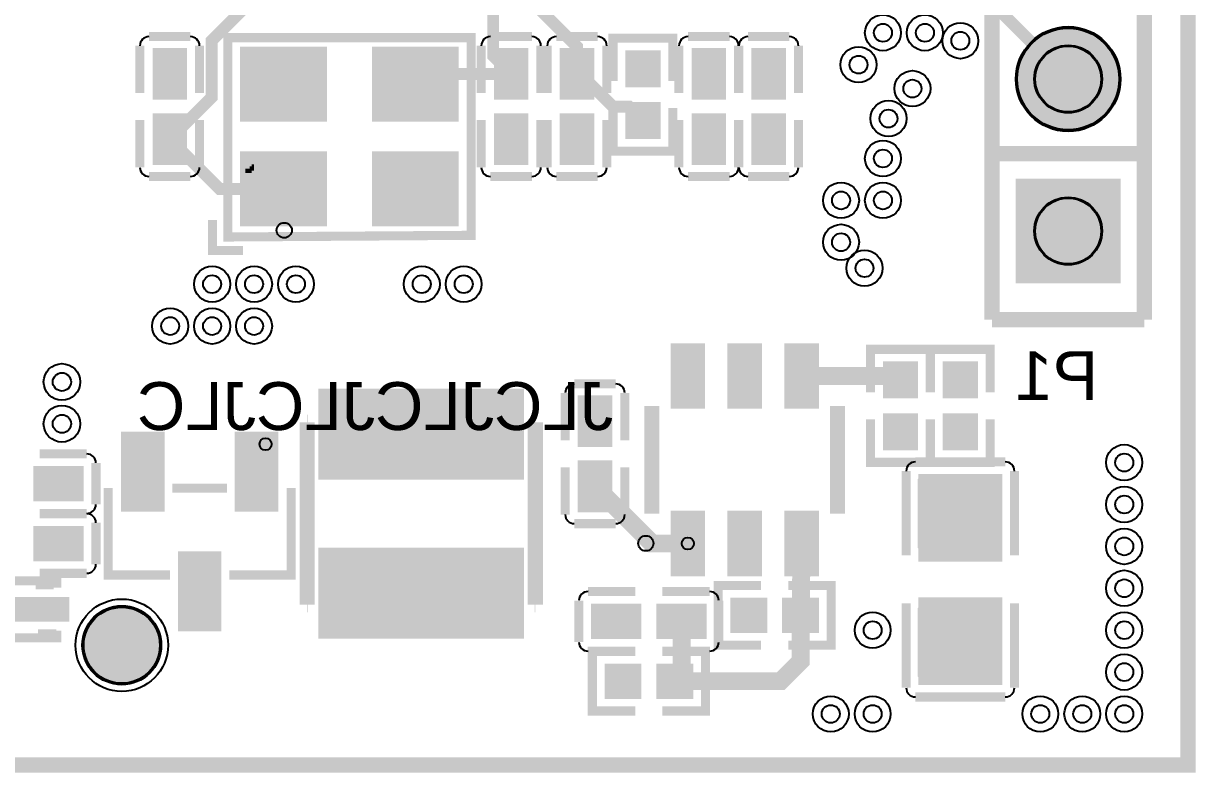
# Model space of a CAD drawing. Header units: millimetres. Extents: x -0.1 to 40.1, y -29.1 to 1.1.
# Drawn here: x 20.56 to 40.13, y -28.13 to -15.61 of the extents above; entities that cross this region are included whole.
import ezdxf

# ---------------------------------------------------------------- set-up
doc = ezdxf.new("R2010")
doc.units = ezdxf.units.MM
for name, color, linetype, true_color in [('BoardOutLine', 7, 'Continuous', 0xff00ff), ('BottomSilkLayer', 7, 'Continuous', 0x66cc33), ('BottomSolderMaskLayer', 7, 'Continuous', 0xaa00ff), ('Document', 7, 'Continuous', 0xffffff), ('Hole', 7, 'Continuous', 0x222222), ('Multi-Layer', 7, 'Continuous', 0xc0c0c0), ('TopLayer', 7, 'Continuous', 0xff0000), ('TopPasteMaskLayer', 7, 'Continuous', 0x808080), ('TopSilkLayer', 7, 'Continuous', 0xffcc00), ('TopSolderMaskLayer', 7, 'Continuous', 0x800080)]:
    doc.layers.add(name, color=color, linetype=linetype, true_color=true_color)
doc.styles.get("Standard").update_dxf_attribs({"font": 'arial.ttf'})

msp = doc.modelspace()

# ---------------------------------------------------------------- hatches: boundary and pattern name
at = {"layer": 'BottomSolderMaskLayer'}
for points in [[(37.125, -16.54, 1), (38.875, -16.54, 1)], [(38.875, -19.955), (38.875, -18.205), (37.125, -18.205), (37.125, -19.955)]]:
    msp.add_hatch(color=256, dxfattribs=at).paths.add_polyline_path(points)
at = {"layer": 'Document'}
for points in [[(24.334, -18), (24.37, -18), (24.37, -18.108), (24.334, -18.108)], [(24.37, -17.964), (24.406, -17.964), (24.406, -18.072), (24.37, -18.072)], [(24.406, -17.964), (24.442, -17.964), (24.442, -18.504), (24.406, -18.504)], [(24.442, -17.928), (24.478, -17.928), (24.478, -18.504), (24.442, -18.504)], [(24.478, -17.928), (24.514, -17.928), (24.514, -18.504), (24.478, -18.504)], [(24.514, -17.928), (24.55, -17.928), (24.55, -18.504), (24.514, -18.504)], [(24.262, -18.036), (24.298, -18.036), (24.298, -18.108), (24.262, -18.108)], [(24.298, -18.036), (24.334, -18.036), (24.334, -18.108), (24.298, -18.108)], [(21.087, -25.455), (21.087, -25.359), (20.703, -25.359), (20.703, -25.455)]]:
    msp.add_hatch(color=256, dxfattribs=at).paths.add_polyline_path(points)
at = {"layer": 'Multi-Layer'}
for points in [[(37.15, -16.54, 1), (38.85, -16.54, 1)], [(38.85, -19.93), (38.85, -18.23), (37.15, -18.23), (37.15, -19.93)]]:
    msp.add_hatch(color=256, dxfattribs=at).paths.add_polyline_path(points)
at = {"layer": 'TopLayer'}
for points in [[(24.2, -16.025), (25.6, -16.025), (25.6, -17.225), (24.2, -17.225)], [(26.4, -16.025), (27.8, -16.025), (27.8, -17.225), (26.4, -17.225)], [(22.73, -16.85), (23.27, -16.85), (23.27, -16.06), (22.73, -16.06)], [(28.97, -16.85), (28.43, -16.85), (28.43, -16.06), (28.97, -16.06)], [(30.07, -16.85), (29.53, -16.85), (29.53, -16.06), (30.07, -16.06)], [(31.17, -16.65), (30.63, -16.65), (30.63, -16.084), (31.17, -16.084)], [(32.27, -16.85), (31.73, -16.85), (31.73, -16.06), (32.27, -16.06)], [(33.27, -16.85), (32.73, -16.85), (32.73, -16.06), (33.27, -16.06)], [(31.17, -16.95), (30.63, -16.95), (30.63, -17.516), (31.17, -17.516)], [(22.73, -17.15), (23.27, -17.15), (23.27, -17.94), (22.73, -17.94)], [(28.97, -17.15), (28.43, -17.15), (28.43, -17.94), (28.97, -17.94)], [(30.07, -17.15), (29.53, -17.15), (29.53, -17.94), (30.07, -17.94)], [(32.27, -17.15), (31.73, -17.15), (31.73, -17.94), (32.27, -17.94)], [(33.27, -17.15), (32.73, -17.15), (32.73, -17.94), (33.27, -17.94)], [(24.2, -17.775), (25.6, -17.775), (25.6, -18.975), (24.2, -18.975)], [(26.4, -17.775), (27.8, -17.775), (27.8, -18.975), (26.4, -18.975)], [(31.925, -21), (31.925, -22), (31.375, -22), (31.375, -21)], [(32.875, -21), (32.875, -22), (32.325, -22), (32.325, -21)], [(33.825, -21), (33.825, -22), (33.275, -22), (33.275, -21)], [(35.47, -21.85), (34.93, -21.85), (34.93, -21.284), (35.47, -21.284)], [(35.93, -21.85), (36.47, -21.85), (36.47, -21.284), (35.93, -21.284)], [(25.54, -23.222), (25.54, -21.722), (28.86, -21.722), (28.86, -23.222)], [(30.37, -22.65), (29.83, -22.65), (29.83, -21.86), (30.37, -21.86)], [(35.47, -22.15), (34.93, -22.15), (34.93, -22.716), (35.47, -22.716)], [(35.93, -22.15), (36.47, -22.15), (36.47, -22.716), (35.93, -22.716)], [(22.2, -23.725), (22.2, -22.475), (22.9, -22.475), (22.9, -23.725)], [(24.1, -23.725), (24.1, -22.475), (24.8, -22.475), (24.8, -23.725)], [(20.75, -23.57), (20.75, -23.03), (21.54, -23.03), (21.54, -23.57)], [(30.37, -22.95), (29.83, -22.95), (29.83, -23.74), (30.37, -23.74)], [(36.875, -24.575), (35.525, -24.575), (35.525, -23.165), (36.875, -23.165)], [(31.925, -23.8), (31.925, -24.8), (31.375, -24.8), (31.375, -23.8)], [(32.875, -23.8), (32.875, -24.8), (32.325, -24.8), (32.325, -23.8)], [(33.825, -23.8), (33.825, -24.8), (33.275, -24.8), (33.275, -23.8)], [(20.75, -24.03), (20.75, -24.57), (21.54, -24.57), (21.54, -24.03)], [(25.54, -25.878), (25.54, -24.378), (28.86, -24.378), (28.86, -25.878)], [(23.15, -25.725), (23.15, -24.475), (23.85, -24.475), (23.85, -25.725)], [(20.37, -25.22), (20.37, -25.58), (21.3, -25.58), (21.3, -25.22)], [(32.95, -25.77), (32.95, -25.23), (32.384, -25.23), (32.384, -25.77)], [(33.25, -25.77), (33.25, -25.23), (33.816, -25.23), (33.816, -25.77)], [(36.875, -25.225), (35.525, -25.225), (35.525, -26.635), (36.875, -26.635)], [(21.565, -26, 1), (22.835, -26, 1)], [(30.85, -25.33), (30.85, -25.87), (30.06, -25.87), (30.06, -25.33)], [(31.15, -25.33), (31.15, -25.87), (31.94, -25.87), (31.94, -25.33)], [(30.85, -26.33), (30.85, -26.87), (30.284, -26.87), (30.284, -26.33)], [(31.15, -26.33), (31.15, -26.87), (31.716, -26.87), (31.716, -26.33)]]:
    msp.add_hatch(color=256, dxfattribs=at).paths.add_polyline_path(points)
at = {"layer": 'TopPasteMaskLayer'}
for points in [[(24.2, -16.025), (25.6, -16.025), (25.6, -17.225), (24.2, -17.225)], [(26.4, -16.025), (27.8, -16.025), (27.8, -17.225), (26.4, -17.225)], [(23.225, -16.82), (22.775, -16.82), (22.725, -16.75), (22.725, -16.27), (22.775, -16.22), (23.225, -16.22), (23.275, -16.27), (23.275, -16.75)], [(28.475, -16.22), (28.925, -16.22), (28.975, -16.27), (28.975, -16.75), (28.925, -16.82), (28.475, -16.82), (28.425, -16.75), (28.425, -16.27)], [(29.575, -16.17), (30.025, -16.17), (30.075, -16.22), (30.075, -16.75), (30.025, -16.8), (29.575, -16.8), (29.525, -16.75), (29.525, -16.22)], [(31.13, -16.665), (30.67, -16.665), (30.63, -16.625), (30.63, -16.124), (30.67, -16.084), (31.13, -16.084), (31.17, -16.124), (31.17, -16.625)], [(31.775, -16.22), (32.225, -16.22), (32.275, -16.27), (32.275, -16.75), (32.225, -16.82), (31.775, -16.82), (31.725, -16.75), (31.725, -16.27)], [(32.775, -16.17), (33.225, -16.17), (33.275, -16.22), (33.275, -16.75), (33.225, -16.8), (32.775, -16.8), (32.725, -16.75), (32.725, -16.22)], [(31.13, -16.935), (30.67, -16.935), (30.63, -16.975), (30.63, -17.476), (30.67, -17.516), (31.13, -17.516), (31.17, -17.476), (31.17, -16.975)], [(23.225, -17.78), (22.775, -17.78), (22.725, -17.73), (22.725, -17.25), (22.775, -17.18), (23.225, -17.18), (23.275, -17.25), (23.275, -17.73)], [(28.475, -17.18), (28.925, -17.18), (28.975, -17.25), (28.975, -17.73), (28.925, -17.78), (28.475, -17.78), (28.425, -17.73), (28.425, -17.25)], [(29.575, -17.2), (30.025, -17.2), (30.075, -17.25), (30.075, -17.78), (30.025, -17.83), (29.575, -17.83), (29.525, -17.78), (29.525, -17.25)], [(31.775, -17.18), (32.225, -17.18), (32.275, -17.25), (32.275, -17.73), (32.225, -17.78), (31.775, -17.78), (31.725, -17.73), (31.725, -17.25)], [(32.775, -17.2), (33.225, -17.2), (33.275, -17.25), (33.275, -17.78), (33.225, -17.83), (32.775, -17.83), (32.725, -17.78), (32.725, -17.25)], [(24.2, -17.775), (25.6, -17.775), (25.6, -18.975), (24.2, -18.975)], [(26.4, -17.775), (27.8, -17.775), (27.8, -18.975), (26.4, -18.975)], [(31.925, -21), (31.925, -22), (31.375, -22), (31.375, -21)], [(32.875, -21), (32.875, -22), (32.325, -22), (32.325, -21)], [(33.825, -21), (33.825, -22), (33.275, -22), (33.275, -21)], [(35.43, -21.865), (34.97, -21.865), (34.93, -21.825), (34.93, -21.324), (34.97, -21.284), (35.43, -21.284), (35.47, -21.324), (35.47, -21.825)], [(35.97, -21.865), (36.43, -21.865), (36.47, -21.825), (36.47, -21.324), (36.43, -21.284), (35.97, -21.284), (35.93, -21.324), (35.93, -21.825)], [(25.54, -23.222), (25.54, -21.722), (28.86, -21.722), (28.86, -23.222)], [(29.875, -21.97), (30.325, -21.97), (30.375, -22.02), (30.375, -22.55), (30.325, -22.6), (29.875, -22.6), (29.825, -22.55), (29.825, -22.02)], [(35.43, -22.135), (34.97, -22.135), (34.93, -22.175), (34.93, -22.676), (34.97, -22.716), (35.43, -22.716), (35.47, -22.676), (35.47, -22.175)], [(35.97, -22.135), (36.43, -22.135), (36.47, -22.175), (36.47, -22.676), (36.43, -22.716), (35.97, -22.716), (35.93, -22.676), (35.93, -22.175)], [(22.2, -23.725), (22.2, -22.475), (22.9, -22.475), (22.9, -23.725)], [(24.1, -23.725), (24.1, -22.475), (24.8, -22.475), (24.8, -23.725)], [(21.38, -23.075), (21.38, -23.525), (21.33, -23.575), (20.85, -23.575), (20.78, -23.525), (20.78, -23.075), (20.85, -23.025), (21.33, -23.025)], [(29.875, -23), (30.325, -23), (30.375, -23.05), (30.375, -23.58), (30.325, -23.63), (29.875, -23.63), (29.825, -23.58), (29.825, -23.05)], [(36.82, -24.425), (36.4, -24.425), (36.4, -23.98), (35.95, -23.98), (35.95, -24.42), (35.54, -24.425), (35.49, -24.375), (35.49, -23.225), (35.54, -23.175), (36.82, -23.175), (36.87, -23.225), (36.87, -24.375)], [(31.925, -23.8), (31.925, -24.8), (31.375, -24.8), (31.375, -23.8)], [(32.875, -23.8), (32.875, -24.8), (32.325, -24.8), (32.325, -23.8)], [(33.825, -23.8), (33.825, -24.8), (33.275, -24.8), (33.275, -23.8)], [(20.78, -24.525), (20.78, -24.075), (20.85, -24.025), (21.33, -24.025), (21.38, -24.075), (21.38, -24.525), (21.33, -24.575), (20.85, -24.575)], [(25.54, -25.878), (25.54, -24.378), (28.86, -24.378), (28.86, -25.878)], [(23.15, -25.725), (23.15, -24.475), (23.85, -24.475), (23.85, -25.725)], [(20.37, -25.22), (20.37, -25.58), (21.3, -25.58), (21.3, -25.22)], [(32.965, -25.73), (32.965, -25.27), (32.925, -25.23), (32.424, -25.23), (32.384, -25.27), (32.384, -25.73), (32.424, -25.77), (32.925, -25.77)], [(33.235, -25.73), (33.235, -25.27), (33.275, -25.23), (33.776, -25.23), (33.816, -25.27), (33.816, -25.73), (33.776, -25.77), (33.275, -25.77)], [(21.565, -26, 1), (22.835, -26, 1)], [(30.22, -25.825), (30.22, -25.375), (30.27, -25.325), (30.75, -25.325), (30.82, -25.375), (30.82, -25.825), (30.75, -25.875), (30.27, -25.875)], [(31.18, -25.825), (31.18, -25.375), (31.25, -25.325), (31.73, -25.325), (31.78, -25.375), (31.78, -25.825), (31.73, -25.875), (31.25, -25.875)], [(36.82, -26.575), (35.54, -26.575), (35.49, -26.525), (35.49, -25.375), (35.54, -25.325), (35.95, -25.32), (35.95, -25.77), (36.4, -25.77), (36.4, -25.33), (36.82, -25.325), (36.87, -25.375), (36.87, -26.525)], [(30.865, -26.37), (30.865, -26.83), (30.825, -26.87), (30.324, -26.87), (30.284, -26.83), (30.284, -26.37), (30.324, -26.33), (30.825, -26.33)], [(31.135, -26.37), (31.135, -26.83), (31.175, -26.87), (31.676, -26.87), (31.716, -26.83), (31.716, -26.37), (31.676, -26.33), (31.175, -26.33)]]:
    msp.add_hatch(color=256, dxfattribs=at).paths.add_polyline_path(points)
at = {"layer": 'TopSilkLayer'}
for points in [[(20.76, -24.848), (20.76, -25.068), (21.064, -25.068), (21.064, -24.848)], [(20.8, -25.952), (20.8, -25.732), (21.105, -25.732), (21.105, -25.952)]]:
    msp.add_hatch(color=256, dxfattribs=at).paths.add_polyline_path(points)
at = {"layer": 'TopSolderMaskLayer'}
for points in [[(37.125, -16.54, 1), (38.875, -16.54, 1)], [(22.713, -16.887), (23.287, -16.887), (23.287, -16.023), (22.713, -16.023)], [(24.175, -16), (25.625, -16), (25.625, -17.25), (24.175, -17.25)], [(26.375, -15.999), (27.825, -15.999), (27.825, -17.25), (26.375, -17.25)], [(28.987, -16.887), (28.413, -16.887), (28.413, -16.023), (28.987, -16.023)], [(30.087, -16.887), (29.513, -16.887), (29.513, -16.023), (30.087, -16.023)], [(32.287, -16.887), (31.713, -16.887), (31.713, -16.023), (32.287, -16.023)], [(33.287, -16.887), (32.713, -16.887), (32.713, -16.023), (33.287, -16.023)], [(31.194, -16.677), (30.606, -16.677), (30.606, -16.058), (31.194, -16.058)], [(31.194, -16.923), (30.606, -16.923), (30.606, -17.542), (31.194, -17.542)], [(22.713, -17.113), (23.287, -17.113), (23.287, -17.977), (22.713, -17.977)], [(28.987, -17.113), (28.413, -17.113), (28.413, -17.977), (28.987, -17.977)], [(30.087, -17.113), (29.513, -17.113), (29.513, -17.977), (30.087, -17.977)], [(32.287, -17.113), (31.713, -17.113), (31.713, -17.977), (32.287, -17.977)], [(33.287, -17.113), (32.713, -17.113), (32.713, -17.977), (33.287, -17.977)], [(24.175, -17.75), (25.625, -17.75), (25.625, -19), (24.175, -19)], [(26.375, -17.75), (27.825, -17.75), (27.825, -19), (26.375, -19)], [(38.875, -19.955), (38.875, -18.205), (37.125, -18.205), (37.125, -19.955)], [(31.939, -20.954), (31.939, -22.046), (31.361, -22.046), (31.361, -20.954)], [(32.889, -20.954), (32.889, -22.046), (32.311, -22.046), (32.311, -20.954)], [(33.839, -20.954), (33.839, -22.046), (33.261, -22.046), (33.261, -20.954)], [(35.494, -21.877), (34.906, -21.877), (34.906, -21.258), (35.494, -21.258)], [(35.906, -21.877), (36.494, -21.877), (36.494, -21.258), (35.906, -21.258)], [(25.484, -23.234), (25.484, -21.711), (28.916, -21.711), (28.916, -23.234)], [(30.387, -22.687), (29.813, -22.687), (29.813, -21.823), (30.387, -21.823)], [(35.494, -22.123), (34.906, -22.123), (34.906, -22.742), (35.494, -22.742)], [(35.906, -22.123), (36.494, -22.123), (36.494, -22.742), (35.906, -22.742)], [(22.186, -23.77), (22.186, -22.43), (22.914, -22.43), (22.914, -23.77)], [(24.086, -23.77), (24.086, -22.43), (24.814, -22.43), (24.814, -23.77)], [(20.725, -23.595), (20.725, -23.005), (21.566, -23.005), (21.566, -23.595)], [(30.387, -22.913), (29.813, -22.913), (29.813, -23.777), (30.387, -23.777)], [(36.899, -24.602), (35.501, -24.602), (35.501, -23.138), (36.899, -23.138)], [(31.939, -23.754), (31.939, -24.846), (31.361, -24.846), (31.361, -23.754)], [(32.889, -23.754), (32.889, -24.846), (32.311, -24.846), (32.311, -23.754)], [(33.839, -23.754), (33.839, -24.846), (33.261, -24.846), (33.261, -23.754)], [(20.725, -24.005), (20.725, -24.595), (21.566, -24.595), (21.566, -24.005)], [(23.136, -25.77), (23.136, -24.43), (23.864, -24.43), (23.864, -25.77)], [(25.484, -25.889), (25.484, -24.367), (28.916, -24.367), (28.916, -25.889)], [(20.345, -25.195), (20.345, -25.605), (21.325, -25.605), (21.325, -25.195)], [(32.975, -25.795), (32.975, -25.205), (32.359, -25.205), (32.359, -25.795)], [(33.225, -25.795), (33.225, -25.205), (33.841, -25.205), (33.841, -25.795)], [(36.899, -25.198), (35.501, -25.198), (35.501, -26.662), (36.899, -26.662)], [(21.54, -26, 1), (22.861, -26, 1)], [(30.875, -25.305), (30.875, -25.895), (30.035, -25.895), (30.035, -25.305)], [(31.125, -25.305), (31.125, -25.895), (31.966, -25.895), (31.966, -25.305)], [(30.875, -26.305), (30.875, -26.895), (30.259, -26.895), (30.259, -26.305)], [(31.125, -26.305), (31.125, -26.895), (31.741, -26.895), (31.741, -26.305)]]:
    msp.add_hatch(color=256, dxfattribs=at).paths.add_polyline_path(points)

# ---------------------------------------------------------------- linework, layer by layer
at = {"layer": 'BoardOutLine', "const_width": 0.254}
msp.add_lwpolyline([(40, 0), (40, -28), (0, -28), (0, 0), (40, 0)], close=True, dxfattribs=at)
at = {"layer": 'BottomSilkLayer', "const_width": 0.254}
for points in [[(36.73, -20.56), (36.73, -7.44)], [(39.27, -20.56), (39.27, -7.44)], [(39.27, -17.786), (36.73, -17.786)], [(39.27, -20.56), (36.73, -20.56)]]:
    msp.add_lwpolyline(points, dxfattribs=at)
at = {"layer": 'BottomSolderMaskLayer'}
for centre, radius in [((38, -16.54), 0.875), ((38, -16.54), 0.566), ((38, -19.08), 0.566)]:
    msp.add_circle(centre, radius, dxfattribs=at)
at = {"layer": 'Document'}
for centre, radius in [((24.912, -19.067), 0.127), ((24.6, -22.64), 0.1), ((31.65, -24.3), 0.1)]:
    msp.add_circle(centre, radius, dxfattribs=at)
at = {"layer": 'Hole'}
for centre, radius in [((34.908, -15.767), 0.15), ((35.608, -15.767), 0.15), ((36.2, -15.9), 0.15), ((34.5, -16.3), 0.15), ((35.4, -16.7), 0.15), ((35, -17.2), 0.15), ((34.908, -17.867), 0.15), ((34.208, -18.567), 0.15), ((34.908, -18.567), 0.15), ((34.208, -19.267), 0.15), ((34.6, -19.7), 0.15), ((23.708, -19.967), 0.15), ((24.408, -19.967), 0.15), ((25.108, -19.967), 0.15), ((27.208, -19.967), 0.15), ((27.908, -19.967), 0.15), ((23.008, -20.667), 0.15), ((23.708, -20.667), 0.15), ((24.408, -20.667), 0.15), ((21.2, -21.6), 0.152), ((21.2, -22.3), 0.152), ((38.936, -22.948), 0.15), ((38.936, -23.648), 0.15), ((38.936, -24.348), 0.15), ((38.936, -25.048), 0.15), ((34.736, -25.748), 0.15), ((38.936, -25.748), 0.15), ((38.936, -26.448), 0.15), ((34.036, -27.148), 0.15), ((34.736, -27.148), 0.15), ((37.535, -27.148), 0.15), ((38.236, -27.148), 0.15), ((38.936, -27.148), 0.15)]:
    msp.add_circle(centre, radius, dxfattribs=at)
at = {"layer": 'Multi-Layer'}
for centre, radius in [((34.908, -15.767), 0.3), ((35.608, -15.767), 0.3), ((36.2, -15.9), 0.3), ((38, -16.54), 0.85), ((34.5, -16.3), 0.3), ((38, -16.54), 0.55), ((35.4, -16.7), 0.3), ((35, -17.2), 0.3), ((34.908, -17.867), 0.3), ((34.208, -18.567), 0.3), ((34.908, -18.567), 0.3), ((38, -19.08), 0.55), ((34.208, -19.267), 0.3), ((34.6, -19.7), 0.3), ((23.708, -19.967), 0.3), ((24.408, -19.967), 0.3), ((25.108, -19.967), 0.3), ((27.208, -19.967), 0.3), ((27.908, -19.967), 0.3), ((23.008, -20.667), 0.3), ((23.708, -20.667), 0.3), ((24.408, -20.667), 0.3), ((21.2, -21.6), 0.305), ((21.2, -22.3), 0.305), ((38.936, -22.948), 0.3), ((38.936, -23.648), 0.3), ((38.936, -24.348), 0.3), ((38.936, -25.048), 0.3), ((34.736, -25.748), 0.3), ((38.936, -25.748), 0.3), ((38.936, -26.448), 0.3), ((34.036, -27.148), 0.3), ((34.736, -27.148), 0.3), ((37.535, -27.148), 0.3), ((38.236, -27.148), 0.3), ((38.936, -27.148), 0.3)]:
    msp.add_circle(centre, radius, dxfattribs=at)
at = {"layer": 'TopLayer'}
for points, const_width in [([(35.5, -12), (35.5, -14.04), (38, -16.54)], 0.2), ([(23, -17.546), (23.701, -16.845), (23.701, -15.9), (24.501, -15.1), (27.6, -15.1), (27.999, -14.701), (27.999, -14.058)], 0.2), ([(28.7, -16.455), (28.4, -16.155), (28.4, -14.057)], 0.2), ([(29.1, -15.3), (29.8, -16), (29.8, -16.455)], 0.2), ([(27.1, -16.625), (27.27, -16.455), (28.7, -16.455)], 0.2), ([(30.9, -17.233), (30.667, -17), (30.4, -17), (29.855, -16.455), (29.8, -16.455)], 0.2), ([(23, -17.545), (23.83, -18.375), (24.9, -18.375)], 0.2), ([(33.55, -21.5), (35.133, -21.5), (35.2, -21.567)], 0.3), ([(30.1, -23.345), (31.055, -24.3), (31.65, -24.3)], 0.3), ([(33.533, -25.501), (33.551, -24.299)], 0.3), ([(31.433, -26.6), (33.2, -26.6), (33.533, -26.267), (33.533, -25.5)], 0.3), ([(31.545, -25.6), (31.545, -26.488), (31.433, -26.6)], 0.3)]:
    msp.add_lwpolyline(points, dxfattribs=dict(at, const_width=const_width))
msp.add_circle((22.2, -26), 0.635, dxfattribs=at)
at = {"layer": 'TopPasteMaskLayer'}
msp.add_circle((22.2, -26), 0.635, dxfattribs=at)
at = {"layer": 'TopSilkLayer'}
for points, const_width in [([(22.654, -15.831), (23.346, -15.831)], 0.152), ([(29.046, -15.831), (28.354, -15.831)], 0.152), ([(30.146, -15.831), (29.454, -15.831)], 0.152), ([(31.399, -16.574), (31.399, -15.856), (30.401, -15.856), (30.401, -16.574)], 0.152), ([(32.346, -15.831), (31.654, -15.831)], 0.152), ([(33.346, -15.831), (32.654, -15.831)], 0.152), ([(22.501, -16.774), (22.501, -15.984)], 0.152), ([(23.499, -15.984), (23.499, -16.774)], 0.152), ([(28.201, -15.984), (28.201, -16.774)], 0.152), ([(29.199, -16.774), (29.199, -15.984)], 0.152), ([(29.301, -15.984), (29.301, -16.774)], 0.152), ([(30.299, -16.774), (30.299, -15.984)], 0.152), ([(31.501, -15.984), (31.501, -16.774)], 0.152), ([(32.499, -16.774), (32.499, -15.984)], 0.152), ([(32.501, -15.984), (32.501, -16.774)], 0.152), ([(33.499, -16.774), (33.499, -15.984)], 0.152), ([(31.399, -17.026), (31.399, -17.744), (30.401, -17.744), (30.401, -17.026)], 0.152), ([(22.501, -17.226), (22.501, -18.016)], 0.152), ([(23.499, -18.016), (23.499, -17.226)], 0.152), ([(28.201, -18.016), (28.201, -17.226)], 0.152), ([(29.199, -17.226), (29.199, -18.016)], 0.152), ([(29.301, -18.016), (29.301, -17.226)], 0.152), ([(30.299, -17.226), (30.299, -18.016)], 0.152), ([(31.501, -18.016), (31.501, -17.226)], 0.152), ([(32.499, -17.226), (32.499, -18.016)], 0.152), ([(32.501, -18.016), (32.501, -17.226)], 0.152), ([(33.499, -17.226), (33.499, -18.016)], 0.152), ([(22.654, -18.169), (23.346, -18.169)], 0.152), ([(29.046, -18.169), (28.354, -18.169)], 0.152), ([(30.146, -18.169), (29.454, -18.169)], 0.152), ([(32.346, -18.169), (31.654, -18.169)], 0.152), ([(33.346, -18.169), (32.654, -18.169)], 0.152), ([(23.714, -18.897), (23.714, -19.405), (24.222, -19.405)], 0.152), ([(35.699, -21.774), (35.699, -21.056), (34.701, -21.056), (34.701, -21.774)], 0.152), ([(35.701, -21.774), (35.701, -21.056), (36.699, -21.056), (36.699, -21.774)], 0.152), ([(29.601, -21.784), (29.601, -22.574)], 0.152), ([(30.446, -21.631), (29.754, -21.631)], 0.152), ([(30.599, -22.574), (30.599, -21.784)], 0.152), ([(31.05, -22), (31.05, -23.8)], 0.254), ([(34.15, -22), (34.15, -23.8)], 0.254), ([(25.295, -25.324), (25.295, -22.276)], 0.254), ([(25.295, -22.276), (25.309, -22.276)], 0.254), ([(29.091, -22.276), (29.105, -22.276)], 0.254), ([(29.105, -25.324), (29.105, -22.276)], 0.254), ([(35.699, -22.226), (35.699, -22.944), (34.701, -22.944), (34.701, -22.226)], 0.152), ([(35.701, -22.226), (35.701, -22.944), (36.699, -22.944), (36.699, -22.226)], 0.152), ([(21.616, -22.801), (20.826, -22.801)], 0.152), ([(21.769, -23.646), (21.769, -22.954)], 0.152), ([(36.951, -22.936), (35.449, -22.936)], 0.152), ([(29.601, -23.816), (29.601, -23.026)], 0.152), ([(30.599, -23.026), (30.599, -23.816)], 0.152), ([(35.296, -23.089), (35.296, -24.499)], 0.152), ([(37.104, -24.499), (37.104, -23.089)], 0.152), ([(21.974, -23.374), (21.974, -24.826), (23.005, -24.826)], 0.152), ([(23.045, -23.374), (23.955, -23.374)], 0.152), ([(25.026, -23.374), (25.026, -24.826), (23.995, -24.826)], 0.152), ([(20.826, -23.799), (21.616, -23.799)], 0.152), ([(20.826, -23.801), (21.616, -23.801)], 0.152), ([(21.769, -23.954), (21.769, -24.646)], 0.152), ([(30.446, -23.969), (29.754, -23.969)], 0.152), ([(20.876, -24.924), (19.524, -24.924)], 0.152), ([(21.616, -24.799), (20.826, -24.799)], 0.152), ([(21.114, -25.037), (21.114, -24.924), (20.876, -24.924)], 0.152), ([(30.774, -25.101), (29.984, -25.101)], 0.152), ([(31.226, -25.101), (32.016, -25.101)], 0.152), ([(32.874, -25.999), (32.156, -25.999), (32.156, -25.001), (32.874, -25.001)], 0.152), ([(33.326, -25.999), (34.044, -25.999), (34.044, -25.001), (33.326, -25.001)], 0.152), ([(25.309, -25.324), (25.295, -25.324)], 0.254), ([(29.105, -25.324), (29.091, -25.324)], 0.254), ([(29.831, -25.254), (29.831, -25.946)], 0.152), ([(32.169, -25.254), (32.169, -25.946)], 0.152), ([(35.296, -26.711), (35.296, -25.301)], 0.152), ([(37.104, -25.301), (37.104, -26.711)], 0.152), ([(20.876, -25.876), (19.524, -25.876)], 0.152), ([(20.876, -25.876), (21.114, -25.876), (21.114, -25.756)], 0.152), ([(29.984, -26.099), (30.774, -26.099)], 0.152), ([(30.774, -26.101), (30.056, -26.101), (30.056, -27.099), (30.774, -27.099)], 0.152), ([(32.016, -26.099), (31.226, -26.099)], 0.152), ([(31.226, -26.101), (31.944, -26.101), (31.944, -27.099), (31.226, -27.099)], 0.152), ([(36.951, -26.864), (35.449, -26.864)], 0.152)]:
    msp.add_lwpolyline(points, dxfattribs=dict(at, const_width=const_width))
at = {"layer": 'TopSilkLayer', "const_width": 0.152}
msp.add_lwpolyline([(23.971, -19.179), (23.971, -15.849), (28.032, -15.849), (28.032, -17.5), (28.032, -19.151), (28.032, -19.151), (23.971, -19.179)], close=True, dxfattribs=at)
at = {"layer": 'TopSilkLayer'}
for centre, radius in [((30.949, -24.297), 0.127), ((22.2, -26), 0.772)]:
    msp.add_circle(centre, radius, dxfattribs=at)
for centre, start, end in [((22.654, -15.984), 90, 180), ((23.346, -15.984), 0, 90), ((28.354, -15.984), 90, 180), ((29.046, -15.984), 0, 90), ((29.454, -15.984), 90, 180), ((30.146, -15.984), 0, 90), ((31.654, -15.984), 90, 180), ((32.346, -15.984), 0, 90), ((32.654, -15.984), 90, 180), ((33.346, -15.984), 0, 90), ((22.654, -18.016), 180, 270), ((23.346, -18.016), 270, 0), ((28.354, -18.016), 180, 270), ((29.046, -18.016), 270, 0), ((29.454, -18.016), 180, 270), ((30.146, -18.016), 270, 0), ((31.654, -18.016), 180, 270), ((32.346, -18.016), 270, 0), ((32.654, -18.016), 180, 270), ((33.346, -18.016), 270, 0), ((29.754, -21.784), 90, 180), ((30.446, -21.784), 0, 90), ((21.616, -22.954), 0, 90), ((35.449, -23.089), 90, 180), ((36.951, -23.089), 0, 90), ((21.616, -23.646), 270, 360), ((21.616, -23.954), 0, 90), ((29.754, -23.816), 180, 270), ((30.446, -23.816), 270, 0), ((21.616, -24.646), 270, 0), ((29.984, -25.254), 90, 180), ((32.016, -25.254), 0, 90), ((29.984, -25.946), 180, 270), ((32.016, -25.946), 270, 0), ((35.449, -26.711), 180, 270), ((36.951, -26.711), 270, 0)]:
    msp.add_arc(centre, 0.152, start, end, dxfattribs=at)
at = {"layer": 'TopSolderMaskLayer'}
for centre, radius in [((38, -16.54), 0.875), ((38, -16.54), 0.566), ((38, -19.08), 0.566), ((22.2, -26), 0.66)]:
    msp.add_circle(centre, radius, dxfattribs=at)

# ---------------------------------------------------------------- texts
at = {"layer": 'BottomSilkLayer', "text_generation_flag": 2}
for s, height, p in [('P1', 0.813, (38.5, -21.9)), ('JLCJLCJLCJLC', 0.8, (30.404, -22.404))]:
    msp.add_text(s, height=height, dxfattribs=at).set_placement(p)

doc.saveas('drawing.dxf')
